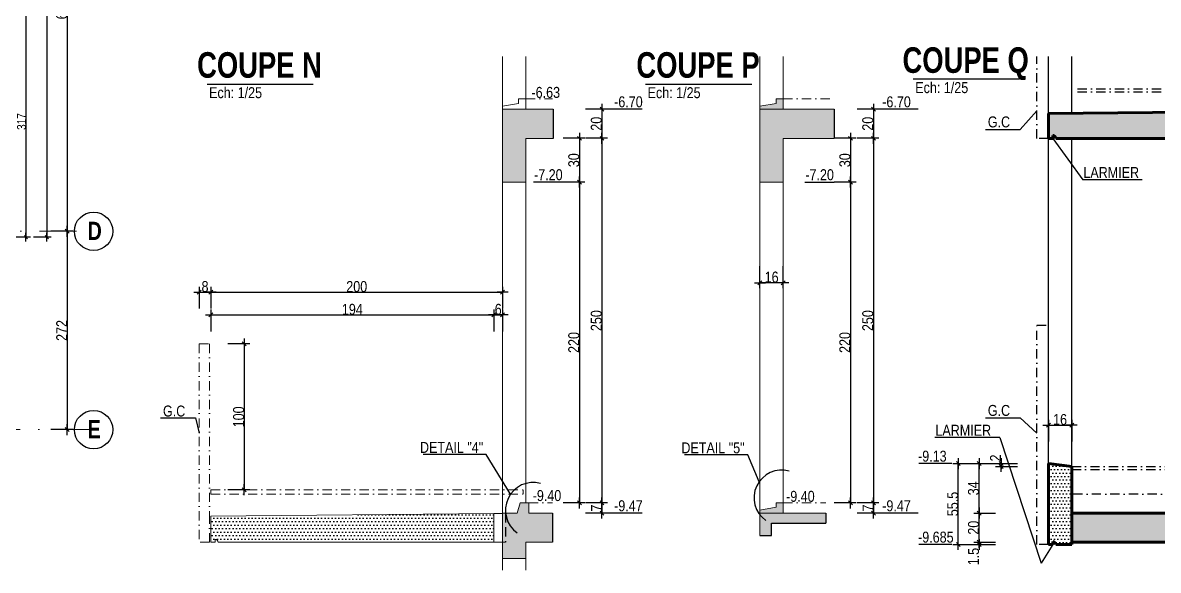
# Model space of a CAD drawing. Header units: millimetres. Extents: x 0 to 26881, y -27198 to -22998.
# Drawn here: x 23542 to 25099, y -25637 to -24886 of the extents above; entities that cross this region are included whole.
import ezdxf
from ezdxf.enums import TextEntityAlignment as Align

# ---------------------------------------------------------------- set-up
doc = ezdxf.new("R2010")
doc.units = ezdxf.units.MM
doc.linetypes.add('CACHEX2', pattern=[19.05, 12.7, -6.35])
doc.linetypes.add('TIRETPTX2', pattern=[50.8, 25.4, -12.7, 0, -12.7])
for name, color, linetype in [('01_cote_gen', 4, 'Continuous'), ('01_linteaux', 2, 'Continuous'), ('01_murs_sup', 2, 'CACHEX2'), ('01_poch_BN', 9, 'Continuous'), ('01_poch_murs', 253, 'Continuous'), ('01_texte', 230, 'Continuous'), ('AA_COTES', 2, 'Continuous')]:
    doc.layers.add(name, color=color, linetype=linetype)
doc.layers.add('01_murs_coup', color=5, linetype='Continuous', lineweight=60)
doc.layers.add('01_tram_axes', color=2, linetype='TIRETPTX2', lineweight=9)
doc.styles.add('ARIAL NA', font='ARIALN.TTF')
doc.styles.add('impact', font='impact.ttf')
doc.styles.add('STYLE2', font='ARIALN.TTF')
doc.dimstyles.new('JB25', dxfattribs={"dimscale": 0.1, "dimtxt": 150, "dimasz": 15, "dimexe": 0.1, "dimexo": 0.1, "dimgap": 0.09, "dimtad": 1, "dimdec": 1, "dimlfac": 0.5, "dimdsep": 46, "dimtxsty": 'STYLE2', "dimblk1": 'BOND_G', "dimblk2": 'BOND_D', "dimsah": 1, "dimcen": 1.5, "dimdle": 0.01, "dimse1": 1, "dimse2": 1, "dimclrd": 4, "dimclre": 2, "dimclrt": 6, "dimazin": 2, "dimtfac": 2.333333, "dimtdec": 1, "dimtix": 1, "dimtmove": 2, "dimatfit": 3, "dimldrblk": 'BOND_G', "dimfxl": 1, "dimtolj": 1, "dimtzin": 0, "dimarcsym": 0})
doc.dimstyles.new('JB50', dxfattribs={"dimscale": 0.1, "dimtxt": 150, "dimasz": 15, "dimexe": 0.1, "dimexo": 0.1, "dimgap": 0.09, "dimtad": 1, "dimdec": 1, "dimdsep": 46, "dimtxsty": 'STYLE2', "dimblk1": 'BOND_G', "dimblk2": 'BOND_D', "dimsah": 1, "dimcen": 1.5, "dimdle": 0.01, "dimse1": 1, "dimse2": 1, "dimclrd": 4, "dimclre": 2, "dimclrt": 6, "dimazin": 2, "dimtfac": 2.333333, "dimtdec": 1, "dimtix": 1, "dimtmove": 2, "dimatfit": 3, "dimldrblk": 'BOND_G', "dimfxl": 1, "dimtolj": 1, "dimtzin": 0, "dimarcsym": 0})
doc.dimstyles.new('JB50res', dxfattribs={"dimscale": 0.1, "dimtxt": 120, "dimasz": 12, "dimexe": 0.1, "dimexo": 0.1, "dimgap": 0.09, "dimtad": 1, "dimdec": 1, "dimdsep": 46, "dimtxsty": 'STYLE2', "dimblk1": 'BOND_G', "dimblk2": 'BOND_D', "dimsah": 1, "dimcen": 1.5, "dimdle": 0.01, "dimse1": 1, "dimse2": 1, "dimclrd": 4, "dimclre": 2, "dimclrt": 6, "dimazin": 2, "dimtfac": 2.333333, "dimtdec": 1, "dimtix": 1, "dimtmove": 2, "dimatfit": 3, "dimldrblk": 'BOND_G', "dimfxl": 1, "dimtolj": 1, "dimtzin": 0, "dimarcsym": 0})
pattern_1 = [(0, (34.486, -10.2716), (2.38125, 4.7625), [0, -4.7625])]

# ---------------------------------------------------------------- blocks, each defined once
blk = doc.blocks.new('BOND_G')
at = {"layer": 'AA_COTES', "color": 0}
for p, q in [((0, -5), (0, 15)), ((5, 0), (-5, 0)), ((1.8, 1.8), (-1.8, -1.8))]:
    blk.add_line(p, q, dxfattribs=at)
blk = doc.blocks.new('BOND_D')
at = {"layer": 'AA_COTES', "color": 0}
for p, q in [((5, 0), (-5, 0)), ((-1.8, -1.8), (1.8, 1.8)), ((0, 5), (0, -15))]:
    blk.add_line(p, q, dxfattribs=at)
blk = doc.blocks.new('*D2571')
at = {"layer": '01_cote_gen', "color": 4, "lineweight": -2, "ltscale": 0.1, "transparency": 16777216}
blk.add_line((23546.4, -24864.6), (23546.4, -25179.2), dxfattribs=at)
at = {"layer": 'Defpoints', "color": 0, "ltscale": 0.1, "transparency": 16777216}
for p in [(23528.4, -24863.4), (23433.7, -25180.4), (23546.4, -25180.4)]:
    blk.add_point(p, dxfattribs=at)
at = {"layer": '01_cote_gen', "color": 4, "lineweight": -2, "ltscale": 0.1, "transparency": 16777216, "xscale": 1.2, "yscale": 1.2, "zscale": 1.2}
for name, p, rotation in [('BOND_G', (23546.4, -24863.4), 90), ('BOND_D', (23546.4, -25180.4), 270)]:
    blk.add_blockref(name, p, dxfattribs=dict(at, rotation=rotation))
at = {"layer": '01_cote_gen', "color": 6, "ltscale": 0.1, "transparency": 16777216, "insert": (23540.3, -25021.9), "char_height": 12, "attachment_point": 5, "rotation": 90, "style": 'STYLE2'}
blk.add_mtext('\\A1;317', dxfattribs=at)
blk = doc.blocks.new('*D2572')
at = {"layer": '01_cote_gen', "color": 4, "lineweight": -2, "ltscale": 0.1, "transparency": 16777216}
blk.add_line((23574.9, -23797.6), (23574.9, -25179.2), dxfattribs=at)
at = {"layer": 'Defpoints', "color": 0, "ltscale": 0.1, "transparency": 16777216}
for p in [(23582.4, -23796.4), (23552.4, -25180.4), (23574.9, -25180.4)]:
    blk.add_point(p, dxfattribs=at)
at = {"layer": '01_cote_gen', "color": 4, "lineweight": -2, "ltscale": 0.1, "transparency": 16777216, "xscale": 1.2, "yscale": 1.2, "zscale": 1.2}
for name, p, rotation in [('BOND_G', (23574.9, -23796.4), 90), ('BOND_D', (23574.9, -25180.4), 270)]:
    blk.add_blockref(name, p, dxfattribs=dict(at, rotation=rotation))
at = {"layer": '01_cote_gen', "color": 6, "ltscale": 0.1, "transparency": 16777216, "insert": (23568.8, -24488.4), "char_height": 12, "attachment_point": 5, "rotation": 90, "style": 'STYLE2'}
blk.add_mtext('\\A1;1384', dxfattribs=at)
blk = doc.blocks.new('*D2712')
at = {"layer": '01_cote_gen', "color": 4, "lineweight": -2, "ltscale": 0.1, "transparency": 16777216}
blk.add_line((23603, -24563.9), (23603, -25170.9), dxfattribs=at)
at = {"layer": 'Defpoints', "color": 0, "ltscale": 0.1, "transparency": 16777216}
for p in [(23603, -24562.4), (23603, -25172.4), (23603, -25172.4)]:
    blk.add_point(p, dxfattribs=at)
at = {"layer": '01_cote_gen', "color": 4, "lineweight": -2, "ltscale": 0.1, "transparency": 16777216, "xscale": 1.5, "yscale": 1.5, "zscale": 1.5}
for name, p, rotation in [('BOND_G', (23603, -24562.4), 90), ('BOND_D', (23603, -25172.4), 270)]:
    blk.add_blockref(name, p, dxfattribs=dict(at, rotation=rotation))
at = {"layer": '01_cote_gen', "color": 6, "ltscale": 0.1, "transparency": 16777216, "insert": (23595.3, -24867.4), "char_height": 15, "attachment_point": 5, "rotation": 90, "style": 'STYLE2'}
blk.add_mtext('\\A1;610', dxfattribs=at)
blk = doc.blocks.new('*D2713')
at = {"layer": '01_cote_gen', "color": 4, "lineweight": -2, "ltscale": 0.1, "transparency": 16777216}
blk.add_line((23603, -25173.9), (23603, -25442.9), dxfattribs=at)
at = {"layer": 'Defpoints', "color": 0, "ltscale": 0.1, "transparency": 16777216}
for p in [(23603, -25172.4), (23603, -25444.4), (23627.5, -25444.4)]:
    blk.add_point(p, dxfattribs=at)
at = {"layer": '01_cote_gen', "color": 4, "lineweight": -2, "ltscale": 0.1, "transparency": 16777216, "xscale": 1.5, "yscale": 1.5, "zscale": 1.5}
for name, p, rotation in [('BOND_G', (23603, -25172.4), 90), ('BOND_D', (23603, -25444.4), 270)]:
    blk.add_blockref(name, p, dxfattribs=dict(at, rotation=rotation))
at = {"layer": '01_cote_gen', "color": 6, "ltscale": 0.1, "transparency": 16777216, "insert": (23595.4, -25308.4), "char_height": 15, "attachment_point": 5, "rotation": 90, "style": 'STYLE2'}
blk.add_mtext('\\A1;272', dxfattribs=at)
blk = doc.blocks.new('*D3680')
at = {"layer": '01_cote_gen', "color": 4, "lineweight": -2, "ltscale": 2, "transparency": 16777216}
blk.add_line((23785.4, -25255.9), (23798.4, -25255.9), dxfattribs=at)
at = {"layer": 'Defpoints', "color": 0, "ltscale": 2, "transparency": 16777216}
for p in [(23783.9, -25248.8), (23799.9, -25248.8), (23799.9, -25255.9)]:
    blk.add_point(p, dxfattribs=at)
at = {"layer": '01_cote_gen', "color": 4, "lineweight": -2, "ltscale": 2, "transparency": 16777216, "xscale": 1.5, "yscale": 1.5, "zscale": 1.5, "rotation": 180}
blk.add_blockref('BOND_G', (23783.9, -25255.9), dxfattribs=at)
at = {"layer": '01_cote_gen', "color": 4, "lineweight": -2, "ltscale": 2, "transparency": 16777216, "xscale": 1.5, "yscale": 1.5, "zscale": 1.5}
blk.add_blockref('BOND_D', (23799.9, -25255.9), dxfattribs=at)
at = {"layer": '01_cote_gen', "color": 6, "lineweight": 0, "ltscale": 2, "transparency": 16777216, "insert": (23791.9, -25248.3), "char_height": 15, "attachment_point": 5, "style": 'STYLE2'}
blk.add_mtext('\\A1;8', dxfattribs=at)
blk = doc.blocks.new('*D3681')
at = {"layer": '01_cote_gen', "color": 4, "lineweight": -2, "ltscale": 2, "transparency": 16777216}
blk.add_line((24189.4, -25287.1), (24198.4, -25287.1), dxfattribs=at)
at = {"layer": 'Defpoints', "color": 0, "ltscale": 2, "transparency": 16777216}
for p in [(24199.9, -25287.1), (24187.9, -25309.6), (24199.9, -25328.9)]:
    blk.add_point(p, dxfattribs=at)
at = {"layer": '01_cote_gen', "color": 4, "lineweight": -2, "ltscale": 2, "transparency": 16777216, "xscale": 1.5, "yscale": 1.5, "zscale": 1.5, "rotation": 180}
blk.add_blockref('BOND_G', (24187.9, -25287.1), dxfattribs=at)
at = {"layer": '01_cote_gen', "color": 4, "lineweight": -2, "ltscale": 2, "transparency": 16777216, "xscale": 1.5, "yscale": 1.5, "zscale": 1.5}
blk.add_blockref('BOND_D', (24199.9, -25287.1), dxfattribs=at)
at = {"layer": '01_cote_gen', "color": 6, "lineweight": 0, "ltscale": 2, "transparency": 16777216, "insert": (24193.9, -25279.5), "char_height": 15, "attachment_point": 5, "style": 'STYLE2'}
blk.add_mtext('\\A1;6', dxfattribs=at)
blk = doc.blocks.new('*D3682')
at = {"layer": '01_cote_gen', "color": 4, "lineweight": -2, "ltscale": 2, "transparency": 16777216}
blk.add_line((23845.7, -25328.4), (23845.7, -25525.4), dxfattribs=at)
at = {"layer": 'Defpoints', "color": 0, "ltscale": 2, "transparency": 16777216}
for p in [(23797.9, -25326.9), (23845.7, -25526.9), (23855, -25526.9)]:
    blk.add_point(p, dxfattribs=at)
at = {"layer": '01_cote_gen', "color": 4, "lineweight": -2, "ltscale": 2, "transparency": 16777216, "xscale": 1.5, "yscale": 1.5, "zscale": 1.5}
for name, p, rotation in [('BOND_G', (23845.7, -25326.9), 90), ('BOND_D', (23845.7, -25526.9), 270)]:
    blk.add_blockref(name, p, dxfattribs=dict(at, rotation=rotation))
at = {"layer": '01_cote_gen', "color": 6, "lineweight": 0, "ltscale": 2, "transparency": 16777216, "insert": (23838, -25426.9), "char_height": 15, "attachment_point": 5, "rotation": 90, "style": 'STYLE2'}
blk.add_mtext('\\A1;100', dxfattribs=at)
blk = doc.blocks.new('*D3677')
at = {"layer": '01_cote_gen', "color": 4, "lineweight": -2, "ltscale": 0.1, "transparency": 16777216}
blk.add_line((24336.2, -25006.4), (24336.2, -25043.4), dxfattribs=at)
at = {"layer": 'Defpoints', "color": 0, "ltscale": 0.1, "transparency": 16777216}
for p in [(24279.3, -25004.9), (24279.3, -25044.9), (24336.2, -25044.9)]:
    blk.add_point(p, dxfattribs=at)
at = {"layer": '01_cote_gen', "color": 4, "lineweight": -2, "ltscale": 0.1, "transparency": 16777216, "xscale": 1.5, "yscale": 1.5, "zscale": 1.5}
for name, p, rotation in [('BOND_G', (24336.2, -25004.9), 90), ('BOND_D', (24336.2, -25044.9), 270)]:
    blk.add_blockref(name, p, dxfattribs=dict(at, rotation=rotation))
at = {"layer": '01_cote_gen', "color": 6, "ltscale": 0.1, "transparency": 16777216, "insert": (24328.5, -25024.9), "char_height": 15, "attachment_point": 5, "rotation": 90, "style": 'STYLE2'}
blk.add_mtext('\\A1;20', dxfattribs=at)
blk = doc.blocks.new('*D3678')
at = {"layer": '01_cote_gen', "color": 4, "lineweight": -2, "ltscale": 0.1, "transparency": 16777216}
blk.add_line((24305.3, -25046.4), (24305.3, -25103.4), dxfattribs=at)
at = {"layer": 'Defpoints', "color": 0, "ltscale": 0.1, "transparency": 16777216}
for p in [(24278.3, -25044.9), (24242, -25104.9), (24305.3, -25104.9)]:
    blk.add_point(p, dxfattribs=at)
at = {"layer": '01_cote_gen', "color": 4, "lineweight": -2, "ltscale": 0.1, "transparency": 16777216, "xscale": 1.5, "yscale": 1.5, "zscale": 1.5}
for name, p, rotation in [('BOND_G', (24305.3, -25044.9), 90), ('BOND_D', (24305.3, -25104.9), 270)]:
    blk.add_blockref(name, p, dxfattribs=dict(at, rotation=rotation))
at = {"layer": '01_cote_gen', "color": 6, "ltscale": 0.1, "transparency": 16777216, "insert": (24297.6, -25074.9), "char_height": 15, "attachment_point": 5, "rotation": 90, "style": 'STYLE2'}
blk.add_mtext('\\A1;30', dxfattribs=at)
blk = doc.blocks.new('*D3679')
at = {"layer": '01_cote_gen', "color": 4, "lineweight": -2, "ltscale": 0.1, "transparency": 16777216}
blk.add_line((24305.3, -25106.4), (24305.3, -25543.4), dxfattribs=at)
at = {"layer": 'Defpoints', "color": 0, "ltscale": 0.1, "transparency": 16777216}
for p in [(24282.8, -25104.9), (24262.2, -25544.9), (24305.3, -25544.9)]:
    blk.add_point(p, dxfattribs=at)
at = {"layer": '01_cote_gen', "color": 4, "lineweight": -2, "ltscale": 0.1, "transparency": 16777216, "xscale": 1.5, "yscale": 1.5, "zscale": 1.5}
for name, p, rotation in [('BOND_G', (24305.3, -25104.9), 90), ('BOND_D', (24305.3, -25544.9), 270)]:
    blk.add_blockref(name, p, dxfattribs=dict(at, rotation=rotation))
at = {"layer": '01_cote_gen', "color": 6, "ltscale": 0.1, "transparency": 16777216, "insert": (24297.6, -25324.9), "char_height": 15, "attachment_point": 5, "rotation": 90, "style": 'STYLE2'}
blk.add_mtext('\\A1;220', dxfattribs=at)
blk = doc.blocks.new('*D3675')
at = {"layer": '01_cote_gen', "color": 4, "lineweight": -2, "ltscale": 0.1, "transparency": 16777216}
blk.add_line((24336.2, -25046.4), (24336.2, -25543.4), dxfattribs=at)
at = {"layer": 'Defpoints', "color": 0, "ltscale": 0.1, "transparency": 16777216}
for p in [(24328.7, -25044.9), (24282.8, -25544.9), (24336.2, -25544.9)]:
    blk.add_point(p, dxfattribs=at)
at = {"layer": '01_cote_gen', "color": 4, "lineweight": -2, "ltscale": 0.1, "transparency": 16777216, "xscale": 1.5, "yscale": 1.5, "zscale": 1.5}
for name, p, rotation in [('BOND_G', (24336.2, -25044.9), 90), ('BOND_D', (24336.2, -25544.9), 270)]:
    blk.add_blockref(name, p, dxfattribs=dict(at, rotation=rotation))
at = {"layer": '01_cote_gen', "color": 6, "ltscale": 0.1, "transparency": 16777216, "insert": (24328.5, -25294.9), "char_height": 15, "attachment_point": 5, "rotation": 90, "style": 'STYLE2'}
blk.add_mtext('\\A1;250', dxfattribs=at)
blk = doc.blocks.new('*D3676')
at = {"layer": '01_cote_gen', "color": 4, "lineweight": -2, "ltscale": 0.1, "transparency": 16777216}
blk.add_line((24336.2, -25546.4), (24336.2, -25557.4), dxfattribs=at)
at = {"layer": 'Defpoints', "color": 0, "ltscale": 0.1, "transparency": 16777216}
for p in [(24282.8, -25544.9), (24282.8, -25558.9), (24336.2, -25558.9)]:
    blk.add_point(p, dxfattribs=at)
at = {"layer": '01_cote_gen', "color": 4, "lineweight": -2, "ltscale": 0.1, "transparency": 16777216, "xscale": 1.5, "yscale": 1.5, "zscale": 1.5}
for name, p, rotation in [('BOND_G', (24336.2, -25544.9), 90), ('BOND_D', (24336.2, -25558.9), 270)]:
    blk.add_blockref(name, p, dxfattribs=dict(at, rotation=rotation))
at = {"layer": '01_cote_gen', "color": 6, "ltscale": 0.1, "transparency": 16777216, "insert": (24328.6, -25551.9), "char_height": 15, "attachment_point": 5, "rotation": 90, "style": 'STYLE2'}
blk.add_mtext('\\A1;7', dxfattribs=at)
blk = doc.blocks.new('*D3684')
at = {"layer": '01_cote_gen', "color": 4, "lineweight": -2, "ltscale": 0.1, "transparency": 16777216}
blk.add_line((23801.4, -25255.9), (24198.4, -25255.9), dxfattribs=at)
at = {"layer": 'Defpoints', "color": 0, "ltscale": 0.1, "transparency": 16777216}
for p in [(23799.9, -25263.4), (24199.9, -25255.9), (24199.9, -25263.4)]:
    blk.add_point(p, dxfattribs=at)
at = {"layer": '01_cote_gen', "color": 4, "lineweight": -2, "ltscale": 0.1, "transparency": 16777216, "xscale": 1.5, "yscale": 1.5, "zscale": 1.5, "rotation": 180}
blk.add_blockref('BOND_G', (23799.9, -25255.9), dxfattribs=at)
at = {"layer": '01_cote_gen', "color": 4, "lineweight": -2, "ltscale": 0.1, "transparency": 16777216, "xscale": 1.5, "yscale": 1.5, "zscale": 1.5}
blk.add_blockref('BOND_D', (24199.9, -25255.9), dxfattribs=at)
at = {"layer": '01_cote_gen', "color": 6, "ltscale": 0.1, "transparency": 16777216, "insert": (23999.9, -25248.3), "char_height": 15, "attachment_point": 5, "style": 'STYLE2'}
blk.add_mtext('\\A1;200', dxfattribs=at)
blk = doc.blocks.new('*D3685')
at = {"layer": '01_cote_gen', "color": 4, "lineweight": -2, "ltscale": 0.1, "transparency": 16777216}
blk.add_line((23801.4, -25287.1), (24186.4, -25287.1), dxfattribs=at)
at = {"layer": 'Defpoints', "color": 0, "ltscale": 0.1, "transparency": 16777216}
for p in [(23799.9, -25278.4), (24187.9, -25287.1), (24187.9, -25309.6)]:
    blk.add_point(p, dxfattribs=at)
at = {"layer": '01_cote_gen', "color": 4, "lineweight": -2, "ltscale": 0.1, "transparency": 16777216, "xscale": 1.5, "yscale": 1.5, "zscale": 1.5, "rotation": 180}
blk.add_blockref('BOND_G', (23799.9, -25287.1), dxfattribs=at)
at = {"layer": '01_cote_gen', "color": 4, "lineweight": -2, "ltscale": 0.1, "transparency": 16777216, "xscale": 1.5, "yscale": 1.5, "zscale": 1.5}
blk.add_blockref('BOND_D', (24187.9, -25287.1), dxfattribs=at)
at = {"layer": '01_cote_gen', "color": 6, "ltscale": 0.1, "transparency": 16777216, "insert": (23993.9, -25279.5), "char_height": 15, "attachment_point": 5, "style": 'STYLE2'}
blk.add_mtext('\\A1;194', dxfattribs=at)
blk = doc.blocks.new('*D3688')
at = {"layer": '01_cote_gen', "color": 4, "lineweight": -2, "ltscale": 0.1, "transparency": 16777216}
blk.add_line((24583.3, -25242.9), (24554.3, -25242.9), dxfattribs=at)
at = {"layer": 'Defpoints', "color": 0, "ltscale": 0.1, "transparency": 16777216}
for p in [(24552.8, -25242.9), (24552.8, -25251.2), (24584.8, -25253.8)]:
    blk.add_point(p, dxfattribs=at)
at = {"layer": '01_cote_gen', "color": 4, "lineweight": -2, "ltscale": 0.1, "transparency": 16777216, "xscale": 1.5, "yscale": 1.5, "zscale": 1.5, "rotation": 180}
blk.add_blockref('BOND_D', (24552.8, -25242.9), dxfattribs=at)
at = {"layer": '01_cote_gen', "color": 4, "lineweight": -2, "ltscale": 0.1, "transparency": 16777216, "xscale": 1.5, "yscale": 1.5, "zscale": 1.5}
blk.add_blockref('BOND_G', (24584.8, -25242.9), dxfattribs=at)
at = {"layer": '01_cote_gen', "color": 6, "ltscale": 0.1, "transparency": 16777216, "insert": (24568.8, -25235.3), "char_height": 15, "attachment_point": 5, "style": 'STYLE2'}
blk.add_mtext('\\A1;16', dxfattribs=at)
blk = doc.blocks.new('*D3689')
at = {"layer": '01_cote_gen', "color": 4, "lineweight": -2, "ltscale": 0.1, "transparency": 16777216}
blk.add_line((24677, -25046.4), (24677, -25103.4), dxfattribs=at)
at = {"layer": 'Defpoints', "color": 0, "ltscale": 0.1, "transparency": 16777216}
for p in [(24654.7, -25044.9), (24584.8, -25104.9), (24677, -25104.9)]:
    blk.add_point(p, dxfattribs=at)
at = {"layer": '01_cote_gen', "color": 4, "lineweight": -2, "ltscale": 0.1, "transparency": 16777216, "xscale": 1.5, "yscale": 1.5, "zscale": 1.5}
for name, p, rotation in [('BOND_G', (24677, -25044.9), 90), ('BOND_D', (24677, -25104.9), 270)]:
    blk.add_blockref(name, p, dxfattribs=dict(at, rotation=rotation))
at = {"layer": '01_cote_gen', "color": 6, "ltscale": 0.1, "transparency": 16777216, "insert": (24669.3, -25074.9), "char_height": 15, "attachment_point": 5, "rotation": 90, "style": 'STYLE2'}
blk.add_mtext('\\A1;30', dxfattribs=at)
blk = doc.blocks.new('*D3686')
at = {"layer": '01_cote_gen', "color": 4, "lineweight": -2, "ltscale": 0.1, "transparency": 16777216}
blk.add_line((24708.4, -25046.4), (24708.4, -25543.4), dxfattribs=at)
at = {"layer": 'Defpoints', "color": 0, "ltscale": 0.1, "transparency": 16777216}
for p in [(24684.5, -25044.9), (24684.5, -25544.9), (24708.4, -25544.9)]:
    blk.add_point(p, dxfattribs=at)
at = {"layer": '01_cote_gen', "color": 4, "lineweight": -2, "ltscale": 0.1, "transparency": 16777216, "xscale": 1.5, "yscale": 1.5, "zscale": 1.5}
for name, p, rotation in [('BOND_G', (24708.4, -25044.9), 90), ('BOND_D', (24708.4, -25544.9), 270)]:
    blk.add_blockref(name, p, dxfattribs=dict(at, rotation=rotation))
at = {"layer": '01_cote_gen', "color": 6, "ltscale": 0.1, "transparency": 16777216, "insert": (24700.7, -25294.9), "char_height": 15, "attachment_point": 5, "rotation": 90, "style": 'STYLE2'}
blk.add_mtext('\\A1;250', dxfattribs=at)
blk = doc.blocks.new('*D3687')
at = {"layer": '01_cote_gen', "color": 4, "lineweight": -2, "ltscale": 0.1, "transparency": 16777216}
blk.add_line((24708.4, -25546.4), (24708.4, -25557.4), dxfattribs=at)
at = {"layer": 'Defpoints', "color": 0, "ltscale": 0.1, "transparency": 16777216}
for p in [(24654.5, -25544.9), (24643.2, -25558.9), (24708.4, -25558.9)]:
    blk.add_point(p, dxfattribs=at)
at = {"layer": '01_cote_gen', "color": 4, "lineweight": -2, "ltscale": 0.1, "transparency": 16777216, "xscale": 1.5, "yscale": 1.5, "zscale": 1.5}
for name, p, rotation in [('BOND_G', (24708.4, -25544.9), 90), ('BOND_D', (24708.4, -25558.9), 270)]:
    blk.add_blockref(name, p, dxfattribs=dict(at, rotation=rotation))
at = {"layer": '01_cote_gen', "color": 6, "ltscale": 0.1, "transparency": 16777216, "insert": (24700.9, -25551.9), "char_height": 15, "attachment_point": 5, "rotation": 90, "style": 'STYLE2'}
blk.add_mtext('\\A1;7', dxfattribs=at)
blk = doc.blocks.new('*D3690')
at = {"layer": '01_cote_gen', "color": 4, "lineweight": -2, "ltscale": 0.1, "transparency": 16777216}
blk.add_line((24708.4, -25006.4), (24708.4, -25043.4), dxfattribs=at)
at = {"layer": 'Defpoints', "color": 0, "ltscale": 0.1, "transparency": 16777216}
for p in [(24654.7, -25004.9), (24644.7, -25044.9), (24708.4, -25044.9)]:
    blk.add_point(p, dxfattribs=at)
at = {"layer": '01_cote_gen', "color": 4, "lineweight": -2, "ltscale": 0.1, "transparency": 16777216, "xscale": 1.5, "yscale": 1.5, "zscale": 1.5}
for name, p, rotation in [('BOND_G', (24708.4, -25004.9), 90), ('BOND_D', (24708.4, -25044.9), 270)]:
    blk.add_blockref(name, p, dxfattribs=dict(at, rotation=rotation))
at = {"layer": '01_cote_gen', "color": 6, "ltscale": 0.1, "transparency": 16777216, "insert": (24700.7, -25024.9), "char_height": 15, "attachment_point": 5, "rotation": 90, "style": 'STYLE2'}
blk.add_mtext('\\A1;20', dxfattribs=at)
blk = doc.blocks.new('*D3691')
at = {"layer": '01_cote_gen', "color": 4, "lineweight": -2, "ltscale": 0.1, "transparency": 16777216}
blk.add_line((24677, -25106.4), (24677, -25543.4), dxfattribs=at)
at = {"layer": 'Defpoints', "color": 0, "ltscale": 0.1, "transparency": 16777216}
for p in [(24654.5, -25104.9), (24643.2, -25544.9), (24677, -25544.9)]:
    blk.add_point(p, dxfattribs=at)
at = {"layer": '01_cote_gen', "color": 4, "lineweight": -2, "ltscale": 0.1, "transparency": 16777216, "xscale": 1.5, "yscale": 1.5, "zscale": 1.5}
for name, p, rotation in [('BOND_G', (24677, -25104.9), 90), ('BOND_D', (24677, -25544.9), 270)]:
    blk.add_blockref(name, p, dxfattribs=dict(at, rotation=rotation))
at = {"layer": '01_cote_gen', "color": 6, "ltscale": 0.1, "transparency": 16777216, "insert": (24669.3, -25324.9), "char_height": 15, "attachment_point": 5, "rotation": 90, "style": 'STYLE2'}
blk.add_mtext('\\A1;220', dxfattribs=at)
blk = doc.blocks.new('*D3693')
at = {"layer": '01_cote_gen', "color": 4, "lineweight": -2, "transparency": 16777216}
blk.add_line((24853.4, -25597.4), (24853.4, -25560.4), dxfattribs=at)
at = {"layer": 'Defpoints', "color": 0, "transparency": 16777216}
for p in [(24853.4, -25558.9), (24968, -25558.9), (24975.6, -25598.9)]:
    blk.add_point(p, dxfattribs=at)
at = {"layer": '01_cote_gen', "color": 4, "lineweight": -2, "transparency": 16777216, "xscale": 1.5, "yscale": 1.5, "zscale": 1.5}
for name, p, rotation in [('BOND_D', (24853.4, -25558.9), 90), ('BOND_G', (24853.4, -25598.9), 270)]:
    blk.add_blockref(name, p, dxfattribs=dict(at, rotation=rotation))
at = {"layer": '01_cote_gen', "color": 6, "transparency": 16777216, "insert": (24845.7, -25578.9), "char_height": 15, "attachment_point": 5, "rotation": 90, "style": 'STYLE2'}
blk.add_mtext('\\A1;20', dxfattribs=at)
blk = doc.blocks.new('*D3694')
at = {"layer": '01_cote_gen', "color": 4, "lineweight": -2, "transparency": 16777216}
blk.add_line((24853.4, -25557.4), (24853.4, -25492.4), dxfattribs=at)
at = {"layer": 'Defpoints', "color": 0, "transparency": 16777216}
for p in [(24853.4, -25490.9), (24902.9, -25490.9), (24875.9, -25558.9)]:
    blk.add_point(p, dxfattribs=at)
at = {"layer": '01_cote_gen', "color": 4, "lineweight": -2, "transparency": 16777216, "xscale": 1.5, "yscale": 1.5, "zscale": 1.5}
for name, p, rotation in [('BOND_D', (24853.4, -25490.9), 90), ('BOND_G', (24853.4, -25558.9), 270)]:
    blk.add_blockref(name, p, dxfattribs=dict(at, rotation=rotation))
at = {"layer": '01_cote_gen', "color": 6, "transparency": 16777216, "insert": (24845.7, -25524.9), "char_height": 15, "attachment_point": 5, "rotation": 90, "style": 'STYLE2'}
blk.add_mtext('\\A1;34', dxfattribs=at)
blk = doc.blocks.new('*D3695')
at = {"layer": '01_cote_gen', "color": 4, "lineweight": -2, "transparency": 16777216}
blk.add_line((24883.4, -25493.4), (24883.4, -25492.4), dxfattribs=at)
at = {"layer": 'Defpoints', "color": 0, "transparency": 16777216}
for p in [(24883.4, -25490.9), (24902.9, -25490.9), (24938.9, -25494.9)]:
    blk.add_point(p, dxfattribs=at)
at = {"layer": '01_cote_gen', "color": 4, "lineweight": -2, "transparency": 16777216, "xscale": 1.5, "yscale": 1.5, "zscale": 1.5}
for name, p, rotation in [('BOND_D', (24883.4, -25490.9), 90), ('BOND_G', (24883.4, -25494.9), 270)]:
    blk.add_blockref(name, p, dxfattribs=dict(at, rotation=rotation))
at = {"layer": '01_cote_gen', "color": 6, "transparency": 16777216, "insert": (24875.8, -25483.3), "char_height": 15, "attachment_point": 5, "rotation": 90, "style": 'STYLE2'}
blk.add_mtext('\\A1;2', dxfattribs=at)
blk = doc.blocks.new('*D3700')
at = {"layer": '01_cote_gen', "color": 4, "lineweight": -2, "transparency": 16777216}
blk.add_line((24949.8, -25438.3), (24978.8, -25438.3), dxfattribs=at)
at = {"layer": 'Defpoints', "color": 0, "transparency": 16777216}
for p in [(24980.3, -25438.3), (24948.3, -25477.2), (24980.3, -25494.9)]:
    blk.add_point(p, dxfattribs=at)
at = {"layer": '01_cote_gen', "color": 4, "lineweight": -2, "transparency": 16777216, "xscale": 1.5, "yscale": 1.5, "zscale": 1.5, "rotation": 180}
blk.add_blockref('BOND_G', (24948.3, -25438.3), dxfattribs=at)
at = {"layer": '01_cote_gen', "color": 4, "lineweight": -2, "transparency": 16777216, "xscale": 1.5, "yscale": 1.5, "zscale": 1.5}
blk.add_blockref('BOND_D', (24980.3, -25438.3), dxfattribs=at)
at = {"layer": '01_cote_gen', "color": 6, "transparency": 16777216, "insert": (24964.3, -25430.6), "char_height": 15, "attachment_point": 5, "style": 'STYLE2'}
blk.add_mtext('\\A1;16', dxfattribs=at)
blk = doc.blocks.new('*D3696')
at = {"layer": '01_cote_gen', "color": 4, "lineweight": -2, "ltscale": 0.1, "transparency": 16777216}
for p, q in [((24853.4, -25597.4), (24853.4, -25595.9)), ((24853.4, -25598.9), (24853.4, -25601.9)), ((24853.4, -25603.4), (24853.4, -25604.9))]:
    blk.add_line(p, q, dxfattribs=at)
at = {"layer": 'Defpoints', "color": 0, "ltscale": 0.1, "transparency": 16777216}
for p in [(24853.4, -25601.9), (24959.6, -25598.9), (24959.6, -25601.9)]:
    blk.add_point(p, dxfattribs=at)
at = {"layer": '01_cote_gen', "color": 4, "lineweight": -2, "ltscale": 0.1, "transparency": 16777216, "xscale": 1.5, "yscale": 1.5, "zscale": 1.5}
for name, p, rotation in [('BOND_G', (24853.4, -25598.9), 270), ('BOND_D', (24853.4, -25601.9), 90)]:
    blk.add_blockref(name, p, dxfattribs=dict(at, rotation=rotation))
at = {"layer": '01_cote_gen', "color": 6, "ltscale": 0.1, "transparency": 16777216, "insert": (24845.7, -25618.5), "char_height": 15, "attachment_point": 5, "rotation": 90, "style": 'STYLE2'}
blk.add_mtext('\\A1;1.5', dxfattribs=at)
blk = doc.blocks.new('*D3692')
at = {"layer": '01_cote_gen', "color": 4, "lineweight": -2, "ltscale": 0.1, "transparency": 16777216}
blk.add_line((24824.8, -25600.4), (24824.8, -25492.4), dxfattribs=at)
at = {"layer": 'Defpoints', "color": 0, "ltscale": 0.1, "transparency": 16777216}
for p in [(24824.8, -25490.9), (24845.9, -25490.9), (24875.9, -25601.9)]:
    blk.add_point(p, dxfattribs=at)
at = {"layer": '01_cote_gen', "color": 4, "lineweight": -2, "ltscale": 0.1, "transparency": 16777216, "xscale": 1.5, "yscale": 1.5, "zscale": 1.5}
for name, p, rotation in [('BOND_D', (24824.8, -25490.9), 90), ('BOND_G', (24824.8, -25601.9), 270)]:
    blk.add_blockref(name, p, dxfattribs=dict(at, rotation=rotation))
at = {"layer": '01_cote_gen', "color": 6, "ltscale": 0.1, "transparency": 16777216, "insert": (24817.2, -25546.4), "char_height": 15, "attachment_point": 5, "rotation": 90, "style": 'STYLE2'}
blk.add_mtext('\\A1;55.5', dxfattribs=at)

msp = doc.modelspace()

# ---------------------------------------------------------------- hatches: boundary and pattern name
at = {"layer": '01_poch_BN', "ltscale": 0.1}
h = msp.add_hatch(color=256, dxfattribs=at)
h.dxf.hatch_style = 1
h.paths.add_polyline_path([(24269.23, -25004.92), (24235.91, -25004.92), (24199.91, -25004.92), (24199.91, -25104.92), (24231.91, -25104.92), (24231.91, -25044.92), (24269.23, -25044.92)])
h.paths.add_polyline_path([(24268.24, -25558.92), (24235.91, -25558.92), (24235.91, -25544.92), (24223.91, -25544.92), (24219.91, -25558.92), (24199.91, -25559.11), (24199.91, -25620.92), (24231.91, -25620.92), (24231.91, -25598.92), (24268.24, -25598.92)])
h = msp.add_hatch(color=256, dxfattribs=at)
h.dxf.hatch_style = 1
h.paths.add_polyline_path([(24654.67, -25004.92), (24552.8, -25004.92), (24552.8, -25104.92), (24584.8, -25104.92), (24584.8, -25044.92), (24654.67, -25044.92)])
h.paths.add_polyline_path([(24584.8, -24990.92), (24574.8, -24990.92), (24574.8, -24996.92), (24552.8, -25000.92), (24552.8, -25004.92), (24584.8, -25004.92)])
h.paths.add_polyline_path([(24643.02, -25558.92), (24552.8, -25558.92), (24552.8, -25589.66), (24568.53, -25589.66), (24568.53, -25572.85), (24643.02, -25572.85)])
h.paths.add_polyline_path([(24584.8, -25544.92), (24574.8, -25544.92), (24574.8, -25550.92), (24552.8, -25554.92), (24552.8, -25558.92), (24584.8, -25558.92)])
h = msp.add_hatch(color=256, dxfattribs=at)
h.dxf.hatch_style = 1
edge = h.paths.add_edge_path()
edge.add_line((25606.87, -25004.92), (24948.31, -25010.92))
edge.add_line((24948.31, -25010.92), (24948.31, -25044.92))
edge.add_line((24948.31, -25044.92), (24954.31, -25044.92))
edge.add_line((24954.31, -25044.92), (24954.31, -25040.92))
edge.add_arc((24954.31, -25044.92), 4, 0, 90, ccw=False)
edge.add_line((24958.31, -25044.92), (25508.31, -25044.92))
edge.add_line((25508.31, -25044.92), (25508.31, -25104.92))
edge.add_line((25508.31, -25104.92), (25540.31, -25104.92))
edge.add_line((25540.31, -25104.92), (25540.31, -25044.92))
edge.add_line((25540.31, -25044.92), (25606.87, -25044.92))
edge.add_line((25606.87, -25044.92), (25606.87, -25004.92))
h.paths.add_polyline_path([(25544.31, -24990.92), (25532.31, -24990.92), (25528.1, -25005.64), (25544.31, -25005.49)])
h.paths.add_polyline_path([(25606.87, -25558.92), (24980.31, -25558.92), (24980.31, -25598.92), (25196.31, -25598.92), (25196.31, -25624.25), (25228.31, -25624.25), (25228.31, -25598.92), (25606.87, -25598.92)])
at = {"layer": '01_poch_murs', "ltscale": 0.1}
h = msp.add_hatch(dxfattribs=at)
h.set_pattern_fill('DOTS', color=256, scale=3)
h.set_pattern_definition(pattern_1)
edge = h.paths.add_edge_path()
edge.add_line((24980.31, -25504.48), (24980.31, -25494.48))
edge.add_line((24980.31, -25494.48), (24984.31, -25494.92))
edge.add_line((24984.31, -25494.92), (24948.31, -25490.92))
edge.add_line((24948.31, -25490.92), (24948.31, -25500.92))
edge.add_line((24948.31, -25500.92), (24948.31, -25601.92))
edge.add_line((24948.31, -25601.92), (24954.31, -25601.92))
edge.add_line((24954.31, -25601.92), (24954.31, -25597.92))
edge.add_arc((24954.31, -25601.92), 4, 0, 90, ccw=False)
edge.add_line((24958.31, -25601.92), (24984.31, -25601.92))
edge.add_line((24984.31, -25601.92), (24980.31, -25598.92))
edge.add_line((24980.31, -25598.92), (24980.31, -25558.92))
edge.add_line((24980.31, -25558.92), (24980.31, -25504.48))
h.paths.add_polyline_path([(24980.31, -25504.92), (24980.31, -25504.48), (24980.31, -25558.92)], flags=17)
h = msp.add_hatch(dxfattribs=at)
h.set_pattern_fill('DOTS', color=256, scale=3)
h.set_pattern_definition(pattern_1)
h.paths.add_polyline_path([(24187.91, -25559.33), (23799.91, -25562.92), (23799.91, -25598.92), (23805.91, -25598.92), (23805.91, -25594.92, -0.4142136), (23809.91, -25598.92), (24187.91, -25598.92)])

# ---------------------------------------------------------------- linework, layer by layer
at = {"layer": '01_linteaux', "lineweight": 0}
for p, q in [((24199.91, -25005.18), (24199.91, -24932.78)), ((24231.91, -24990.92), (24231.91, -24932.78)), ((24552.8, -24932.78), (24552.8, -25000.92)), ((24584.8, -24932.78), (24584.8, -24990.92)), ((24199.91, -25104.92), (24199.91, -25559.11)), ((24231.91, -25104.92), (24231.91, -25544.92)), ((24552.8, -25104.92), (24552.8, -25554.92)), ((24584.8, -25104.92), (24584.8, -25544.92)), ((24187.91, -25559.33), (24199.91, -25559.33)), ((24187.91, -25598.92), (24203.91, -25598.92)), ((24199.91, -25620.92), (24199.91, -25637.31)), ((24231.91, -25620.92), (24231.91, -25637.31))]:
    msp.add_line(p, q, dxfattribs=at)
at = {"layer": '01_linteaux', "linetype": 'TIRETPTX2', "ltscale": 0.5}
for p, q in [((24932.31, -25044.92), (24932.31, -24932.78)), ((24988.29, -24976.92, 9.77), (25532.27, -24976.92, 9.77)), ((24988.29, -24980.92, 9.77), (25532.27, -24980.92, 9.77)), ((24948.31, -25044.92), (24932.31, -25044.92)), ((24932.31, -25601.92), (24932.31, -25300.92)), ((24932.31, -25300.92), (24948.31, -25300.92)), ((24980.31, -25498.92), (24980.31, -25494.92)), ((24980.31, -25494.92), (25532.29, -25494.92)), ((24980.31, -25498.92), (25532.29, -25498.92)), ((25530.39, -25532.92), (24980.31, -25532.92)), ((24948.31, -25601.92), (24932.31, -25601.92))]:
    msp.add_line(p, q, dxfattribs=at)
at = {"layer": '01_linteaux'}
for p, q in [((24948.31, -25010.92), (24948.31, -24932.78)), ((24980.31, -25010.63), (24980.31, -24932.78)), ((24948.31, -25490.92), (24948.31, -25044.92)), ((24980.31, -25494.48), (24980.31, -25044.92)), ((24948.31, -25490.92), (24948.31, -25463.45))]:
    msp.add_line(p, q, dxfattribs=at)
at = {"layer": '01_murs_coup', "linetype": 'Continuous', "lineweight": 0}
for p, q in [((24199.91, -25000.92), (24221.91, -24996.92)), ((24199.91, -25000.92), (24199.91, -25004.92)), ((24199.91, -25004.92), (24199.91, -25104.92)), ((24268.24, -25004.92), (24199.91, -25004.92)), ((24221.91, -24990.92), (24221.91, -24996.92)), ((24231.91, -24990.92), (24221.91, -24990.92)), ((24231.91, -24990.92), (24231.91, -25004.92)), ((24235.91, -25004.92), (24269.23, -25004.92)), ((24552.8, -25000.92), (24574.8, -24996.92)), ((24552.8, -25000.92), (24552.8, -25004.92)), ((24552.8, -25004.92), (24552.8, -25104.92)), ((24552.8, -25004.92), (24654.67, -25004.92)), ((24574.8, -24990.92), (24574.8, -24996.92)), ((24584.8, -24990.92), (24574.8, -24990.92)), ((24584.8, -24990.92), (24584.8, -25004.92)), ((24269.23, -25044.92), (24231.91, -25044.92)), ((24231.91, -25044.92), (24231.91, -25104.92)), ((24584.8, -25044.92), (24584.8, -25104.92)), ((24584.8, -25044.92), (24654.67, -25044.92)), ((24231.91, -25104.92), (24199.91, -25104.92)), ((24552.8, -25104.92), (24584.8, -25104.92)), ((24219.91, -25558.92), (24223.91, -25544.92)), ((24235.91, -25544.92), (24223.91, -25544.92)), ((24235.91, -25544.92), (24235.91, -25558.92)), ((24552.8, -25554.92), (24574.8, -25550.92)), ((24574.8, -25544.92), (24574.8, -25550.92)), ((24584.8, -25544.92), (24574.8, -25544.92)), ((24584.8, -25544.92), (24584.8, -25558.92)), ((23799.91, -25562.92), (24187.91, -25559.33)), ((23799.91, -25562.92), (23799.91, -25598.92)), ((24187.91, -25559.33), (24187.91, -25598.92)), ((24199.91, -25559.11), (24219.91, -25558.92)), ((24199.91, -25620.92), (24199.91, -25559.22)), ((24268.24, -25558.92), (24235.91, -25558.92)), ((24552.8, -25554.92), (24552.8, -25558.92)), ((24552.8, -25558.92), (24643.02, -25558.92)), ((24552.8, -25558.92), (24552.8, -25589.66)), ((23805.91, -25594.92), (23805.91, -25598.92)), ((23805.91, -25598.92), (23799.91, -25598.92)), ((24187.91, -25598.92), (23809.91, -25598.92)), ((24268.24, -25598.92), (24231.91, -25598.92)), ((24231.91, -25620.92), (24231.91, -25598.92)), ((24231.91, -25620.92), (24199.91, -25620.92))]:
    msp.add_line(p, q, dxfattribs=at)
at = {"layer": '01_murs_coup'}
for p, q in [((24948.31, -25010.92), (25606.87, -25004.92)), ((24948.31, -25044.92), (24948.31, -25010.92)), ((24948.31, -25044.92), (24954.31, -25044.92)), ((24954.31, -25044.92), (24954.31, -25040.92)), ((24958.31, -25044.92), (25508.31, -25044.92)), ((24948.31, -25601.92), (24948.31, -25490.92)), ((24980.31, -25494.92), (24948.31, -25490.92)), ((24980.31, -25598.92), (24980.31, -25494.92)), ((25606.87, -25558.92), (24980.31, -25558.92)), ((24954.31, -25601.92), (24954.31, -25597.92)), ((24954.31, -25601.92), (24948.31, -25601.92)), ((24980.31, -25601.92), (24958.31, -25601.92)), ((24980.31, -25601.92), (24980.31, -25598.92)), ((25196.31, -25598.92), (24980.31, -25598.92))]:
    msp.add_line(p, q, dxfattribs=at)
for centre in [(24954.31, -25044.92), (24954.31, -25601.92)]:
    msp.add_arc(centre, 4, 0, 90, dxfattribs=at)
at = {"layer": '01_murs_coup', "linetype": 'Continuous', "lineweight": 0}
msp.add_arc((23805.91, -25598.92), 4, 0, 90, dxfattribs=at)
at = {"layer": '01_murs_sup'}
msp.add_line((24203.91, -25559.11), (24203.91, -25598.92), dxfattribs=at)
at = {"layer": '01_poch_BN', "ltscale": 0.1}
for p, q in [((24269.23, -25004.92), (24269.23, -25044.92)), ((24654.67, -25004.92), (24654.67, -25044.92)), ((24268.24, -25558.92), (24268.24, -25598.92)), ((24643.02, -25558.92), (24643.02, -25572.85)), ((24568.53, -25589.66), (24568.53, -25572.85)), ((24568.53, -25572.85), (24643.02, -25572.85)), ((24552.8, -25589.66), (24568.53, -25589.66))]:
    msp.add_line(p, q, dxfattribs=at)
at = {"layer": '01_texte'}
for p, q in [((23794.75, -24970.41), (23940.35, -24970.41)), ((24396.02, -24970.41), (24541.63, -24970.41)), ((24763.03, -24963.44), (24908.63, -24963.44)), ((24391.5, -25004.92), (24343.65, -25004.92)), ((24769.88, -25004.92), (24715.88, -25004.92)), ((24909.8, -25032.57), (24932.31, -25007.26)), ((24862.04, -25032.57), (24909.8, -25032.57)), ((24954.31, -25044.92), (24995.37, -25101.92)), ((24282.81, -25104.92), (24242.41, -25104.92)), ((24614.11, -25104.92), (24654.51, -25104.92)), ((25076.9, -25101.92), (24995.37, -25101.92)), ((23731.04, -25428.25), (23778.8, -25428.25)), ((23778.8, -25428.25), (23783.91, -25449.46)), ((24862.04, -25428.25), (24909.8, -25428.25)), ((24909.8, -25428.25), (24932.31, -25449.46)), ((24881.9, -25455.38), (24792.49, -25455.38)), ((24881.9, -25455.38), (24938.58, -25627.5)), ((24177.61, -25478.44), (24090.89, -25478.44)), ((24210.8, -25532.91), (24177.61, -25478.44)), ((24536.05, -25479.02), (24449.33, -25479.02)), ((24551.69, -25515.93), (24536.05, -25479.02)), ((24816.09, -25490.92), (24770.84, -25490.92)), ((24391.5, -25558.92), (24343.65, -25558.92)), ((24769.88, -25558.92), (24715.88, -25558.92)), ((24816.09, -25601.92), (24770.84, -25601.92)), ((24954.31, -25601.92), (24938.58, -25627.5))]:
    msp.add_line(p, q, dxfattribs=at)
for centre in [(23639.1, -25172.41), (23639.1, -25444.41)]:
    msp.add_circle(centre, 26.34, dxfattribs=at)
for centre in [(24582.8, -25537.94), (24241.91, -25554.92)]:
    msp.add_arc(centre, 38.11, 74.78607, 234.73687, dxfattribs=at)
at = {"layer": '01_tram_axes', "ltscale": 0.5}
for p, q in [((24231.91, -24990.92), (24268.24, -24990.92)), ((24584.8, -24990.92), (24654.67, -24990.92)), ((23783.91, -25326.92), (23783.91, -25598.92)), ((23783.91, -25326.92), (23797.91, -25326.92)), ((23797.91, -25326.92), (23797.91, -25560.92)), ((23799.91, -25526.92), (23799.91, -25532.92)), ((23799.91, -25526.92), (24227.91, -25526.92)), ((23799.91, -25532.92), (24227.91, -25532.92)), ((24227.91, -25526.92), (24227.91, -25532.92)), ((24235.91, -25544.92), (24268.24, -25544.92)), ((24584.8, -25544.92), (24643.23, -25544.92)), ((23797.91, -25560.92), (23797.91, -25598.92)), ((23797.91, -25598.92), (23783.91, -25598.92))]:
    msp.add_line(p, q, dxfattribs=at)
at = {"layer": '01_tram_axes', "color": 253, "ltscale": 2}
for p, q in [((18988.49, -25172.41), (23635.77, -25172.41)), ((19013.04, -25444.41), (23660.32, -25444.41))]:
    msp.add_line(p, q, dxfattribs=at)

# ---------------------------------------------------------------- texts
at = {"layer": '01_texte', "style": 'impact'}
for s, p in [('COUPE N', (23866.56, -24944.26)), ('COUPE P', (24467.84, -24944.26)), ('COUPE Q', (24834.84, -24942.34))]:
    msp.add_text(s, height=35, dxfattribs=at).set_placement(p, align=Align.MIDDLE)
at = {"layer": '01_texte'}
for s, style, p in [('Ech: 1/25', 'STYLE2', (23797.48, -24989.81)), ('-6.63', 'ARIAL NA', (24239.54, -24989.41)), ('Ech: 1/25', 'STYLE2', (24398.76, -24989.81)), ('Ech: 1/25', 'STYLE2', (24765.76, -24982.84)), ('-6.70', 'ARIAL NA', (24352.86, -25002.31)), ('-6.70', 'ARIAL NA', (24720.47, -25002.31)), ('G.C', 'STYLE2', (24865.22, -25029.89)), ('-7.20', 'ARIAL NA', (24243.04, -25102.31)), ('-7.20', 'ARIAL NA', (24615.02, -25102.31)), ('LARMIER', 'ARIAL NA', (24996.26, -25099.31)), ('G.C', 'STYLE2', (23734.22, -25426.39)), ('G.C', 'STYLE2', (24865.22, -25425.57)), ('LARMIER', 'ARIAL NA', (24793.38, -25452.76)), ('DETAIL "4"', 'ARIAL NA', (24086.63, -25476.28)), ('DETAIL "5"', 'ARIAL NA', (24445.06, -25476.86)), ('-9.13', 'ARIAL NA', (24769.6, -25488.31)), ('-9.40', 'ARIAL NA', (24241.19, -25542.31)), ('-9.40', 'ARIAL NA', (24588.68, -25543.35)), ('-9.47', 'ARIAL NA', (24352.86, -25556.31)), ('-9.47', 'ARIAL NA', (24720.47, -25556.31)), ('-9.685', 'ARIAL NA', (24769.6, -25599.31))]:
    msp.add_text(s, height=15, dxfattribs=dict(at, style=style)).set_placement(p)
at = {"layer": '01_texte', "style": 'impact'}
for s, p in [('D', (23630.99, -25184.33)), ('E', (23630.99, -25456.33))]:
    msp.add_text(s, height=25, rotation=0, dxfattribs=at).set_placement(p)

# ---------------------------------------------------------------- dimensions: what is measured, and where the dimension line sits
at = {"layer": '01_cote_gen', "ltscale": 0.1}
for base, p1, p2, angle, dimstyle, picture, middle in [((23574.89, -25180.41), (23582.39, -23796.41), (23552.39, -25180.41), 90, 'JB50res', '*D2572', (23568.75, -24488.41)), ((23602.95, -25172.41), (23602.95, -24562.41), (23602.95, -25172.41), 90, 'JB50', '*D2712', (23595.28, -24867.41)), ((23546.39, -25180.41), (23528.39, -24863.41), (23433.67, -25180.41), 90, 'JB50res', '*D2571', (23540.25, -25021.91)), ((24336.15, -25044.92), (24279.32, -25004.92), (24279.32, -25044.92), 90, 'JB25', '*D3677', (24328.49, -25024.92)), ((24708.38, -25044.92), (24654.67, -25004.92), (24644.65, -25044.92), 90, 'JB25', '*D3690', (24700.71, -25024.92)), ((24305.31, -25104.92), (24278.33, -25044.92), (24242, -25104.92), 90, 'JB25', '*D3678', (24297.64, -25074.92)), ((24336.15, -25544.92), (24328.65, -25044.92), (24282.81, -25544.92), 90, 'JB25', '*D3675', (24328.49, -25294.92)), ((24677.01, -25104.92), (24654.67, -25044.92), (24584.8, -25104.92), 90, 'JB25', '*D3689', (24669.34, -25074.92)), ((24708.38, -25544.92), (24684.51, -25044.92), (24684.51, -25544.92), 90, 'JB25', '*D3686', (24700.71, -25294.92)), ((24305.31, -25544.92), (24282.81, -25104.92), (24262.16, -25544.92), 90, 'JB25', '*D3679', (24297.64, -25324.92)), ((24677.01, -25544.92), (24654.51, -25104.92), (24643.23, -25544.92), 90, 'JB25', '*D3691', (24669.34, -25324.92)), ((23602.95, -25444.41), (23602.95, -25172.41), (23627.5, -25444.41), 90, 'JB50', '*D2713', (23595.41, -25308.41)), ((24552.8, -25242.92), (24584.8, -25253.84), (24552.8, -25251.19), 180, 'JB25', '*D3688', (24568.8, -25235.25)), ((24824.8, -25490.92), (24875.86, -25601.92), (24845.86, -25490.92), 90, 'JB25', '*D3692', (24817.16, -25546.42)), ((24336.15, -25558.92), (24282.81, -25544.92), (24282.81, -25558.92), 90, 'JB25', '*D3676', (24328.64, -25551.92)), ((24708.38, -25558.92), (24654.51, -25544.92), (24643.23, -25558.92), 90, 'JB25', '*D3687', (24700.87, -25551.92))]:
    dim = msp.add_linear_dim(base=base, p1=p1, p2=p2, angle=angle, dimstyle=dimstyle, dxfattribs=at)
    dim.commit()
    dim.dimension.update_dxf_attribs({"geometry": picture, "text_midpoint": middle})
at = {"layer": '01_cote_gen', "lineweight": 0, "ltscale": 2}
for base, p1, p2, picture, middle in [((23799.91, -25255.93), (23783.91, -25248.77), (23799.91, -25248.77), '*D3680', (23791.91, -25248.26)), ((24199.91, -25287.15), (24187.91, -25309.65), (24199.91, -25328.91), '*D3681', (24193.91, -25279.48))]:
    dim = msp.add_linear_dim(base=base, p1=p1, p2=p2, dimstyle='JB25', dxfattribs=at)
    dim.commit()
    dim.dimension.update_dxf_attribs({"geometry": picture, "text_midpoint": middle})
at = {"layer": '01_cote_gen', "ltscale": 0.1}
for base, p1, p2, picture, middle in [((24199.91, -25255.93), (23799.91, -25263.43), (24199.91, -25263.43), '*D3684', (23999.91, -25248.26)), ((24187.91, -25287.15), (23799.91, -25278.43), (24187.91, -25309.65), '*D3685', (23993.91, -25279.48))]:
    dim = msp.add_linear_dim(base=base, p1=p1, p2=p2, dimstyle='JB25', dxfattribs=at)
    dim.commit()
    dim.dimension.update_dxf_attribs({"geometry": picture, "text_midpoint": middle})
at = {"layer": '01_cote_gen', "lineweight": 0, "ltscale": 2}
dim = msp.add_linear_dim(base=(23845.65, -25526.92), p1=(23797.91, -25326.92), p2=(23855.02, -25526.92), angle=90, dimstyle='JB25', dxfattribs=at)
dim.commit()
dim.dimension.update_dxf_attribs({"geometry": '*D3682', "text_midpoint": (23837.99, -25426.92)})
at = {"layer": '01_cote_gen'}
dim = msp.add_linear_dim(base=(24980.31, -25438.26), p1=(24948.31, -25477.19), p2=(24980.31, -25494.92), dimstyle='JB25', dxfattribs=at)
dim.commit()
dim.dimension.update_dxf_attribs({"geometry": '*D3700', "text_midpoint": (24964.31, -25430.59)})
for base, p1, p2, picture, middle in [((24853.36, -25490.92), (24875.86, -25558.92), (24902.94, -25490.92), '*D3694', (24845.69, -25524.92)), ((24853.36, -25558.92), (24975.57, -25598.92), (24967.99, -25558.92), '*D3693', (24845.69, -25578.92))]:
    dim = msp.add_linear_dim(base=base, p1=p1, p2=p2, angle=90, dimstyle='JB25', dxfattribs=at)
    dim.commit()
    dim.dimension.update_dxf_attribs({"geometry": picture, "text_midpoint": middle})
dim = msp.add_linear_dim(base=(24883.39, -25490.92), p1=(24938.94, -25494.92), p2=(24902.94, -25490.92), angle=90, dimstyle='JB25', dxfattribs=at)
dim.commit()
dim.dimension.update_dxf_attribs({"geometry": '*D3695', "text_midpoint": (24875.85, -25483.27), "dimtype": 160})
at = {"layer": '01_cote_gen', "ltscale": 0.1}
dim = msp.add_linear_dim(base=(24853.36, -25601.92), p1=(24959.57, -25598.92), p2=(24959.57, -25601.92), angle=90, dimstyle='JB25', dxfattribs=at)
dim.commit()
dim.dimension.update_dxf_attribs({"geometry": '*D3696', "text_midpoint": (24845.69, -25618.54), "dimtype": 160})

doc.saveas('drawing.dxf')
